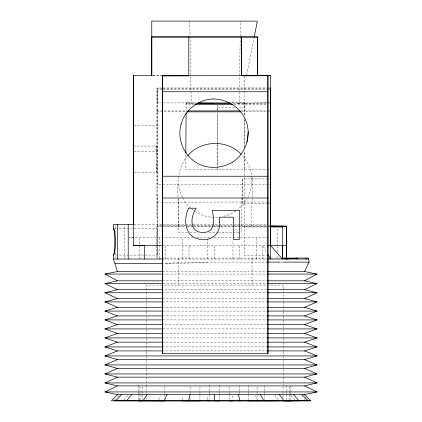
<?xml version="1.0" encoding="UTF-8"?>
<svg xmlns="http://www.w3.org/2000/svg" width="422" height="422" viewBox="0 0 422 422"><rect width="100%" height="100%" fill="white"/><g stroke="black" fill="none" stroke-linecap="round" stroke-linejoin="round"><path stroke-width="0.32" stroke-dasharray="2.11 1.58" d="M115.871 258.375L115.871 250.526M115.871 232.87L115.871 225.021M124.796 258.375L124.796 225.021M139.598 259.029L139.598 237.565M161.341 225.453L157.395 225.464L157.047 217.42L157.016 87.987L266.63 87.94M157.047 217.42L157.016 87.987M157.3 244.665L157.148 228.729L117.48 228.724M159.258 258.38L159.263 237.565M165.171 259.029L165.171 245.483M178.279 226.087C181.033 203.177 171.3 175.805 187.215 156.077M182.452 259.029L182.452 237.57M189.045 259.029L189.045 245.483M207.587 259.029L207.587 238.868M214.413 259.029L214.413 245.483M217.768 144.746L217.768 167.613L217.768 112.985M217.768 144.092L217.773 112.732M217.773 110.121L217.773 105.547M232.955 259.029L232.955 240.171M239.548 259.029L239.548 245.483M267.949 203.779L242.392 203.779L242.386 178.923L267.949 178.923M244.169 151.809L244.169 255.426L266.651 255.426M244.164 169.575L244.169 151.936M244.169 148.011L244.169 119.268M244.169 114.694L244.174 102.752L231.298 102.752M252.008 226.087C248.948 202.94 260.11 173.489 241.484 154.705M256.829 259.029L256.829 237.57M262.742 259.029L262.742 245.483L266.936 252.82M277.581 258.375L277.581 255.104M277.581 251.834L277.581 246.596M277.581 245.942L277.581 227.616M217.768 110.353L217.773 105.236M244.174 102.752L244.169 107.726L238.372 107.726M133.326 146.086L156.884 146.049L156.926 172.334L133.98 172.366M157.295 246.612L157.163 255.088L113.428 255.088M185.822 154.484L185.712 169.57L269.241 169.575M186.113 112.5L186.155 102.931L195.998 103.063M240.229 36.893L239.058 103.306L231.878 103.306M240.239 36.234L240.503 21.111M207.561 399.571L207.687 395.883M252.008 177.72L251.433 187.405L248.389 196.615M157.148 228.729L157.016 245.973M246.743 74.926L254.076 37.764M182.23 399.571L183.275 395.883M158.799 399.681L160.808 395.773M247.677 197.696L243.067 204.728L237.781 209.449M138.896 399.776L141.803 395.678M123.883 399.856L127.528 395.599M114.863 399.856L118.888 395.599M235.861 211.169L227.231 215.515L223.454 216.301M165.952 263.365L189.03 262.115L266.91 262.115M207.656 262.115L182.969 263.365L162.744 263.365M237.876 103.306L266.641 102.979L236.568 103.306M156.989 194.278L157.369 202.18L161.315 202.17M161.974 202.17L266.609 201.996M267.268 201.996L269.241 201.99M162.001 225.453L185.031 225.417M185.691 225.417L212.013 225.369M212.672 225.369L232.416 225.337M233.076 225.337L266.635 225.279M267.295 225.279L269.268 225.274M153.086 75.549L161.647 75.549M153.028 75.57L161.563 75.57M267.284 87.94L269.257 87.94M162.507 88.33L157.237 88.33L157.248 184.778L270.555 184.767M163.166 88.33L267.917 88.33M268.571 88.33L270.549 88.33M162.507 89.649L157.237 89.649L157.237 102.936L162.496 102.936M163.166 89.649L267.917 89.649M268.577 89.649L270.549 89.649M163.156 102.936L196.061 102.931M231.936 102.936L270.565 102.931M197.222 103.306L186.155 102.931L186.171 104.63L193.424 104.624M234.3 104.614L267.928 104.598M217.768 107.721L235.798 107.726M156.889 110.944L186.461 110.928M241.004 110.902L266.63 110.886M267.29 110.886L269.262 110.886M156.884 111.877L186.461 111.862M242.318 111.83L267.949 111.819M268.603 111.819L270.576 111.819M133.985 125.176L157.248 125.176M133.98 151.493L157.248 151.493M268.455 178.923L269.51 178.923M268.455 203.779L270.571 203.779M133.953 224.425L233.788 224.367M234.442 224.383L267.938 224.367M268.023 258.064L156.594 258.064L156.588 226.087L186.624 226.087M187.099 226.087L267.933 226.087M268.592 226.087L270.56 226.087M244.169 227.004L266.651 227.004M113.576 228.724L116.831 228.724M187.437 232.285L178.211 232.29L178.211 198.62M190.074 232.29L197.981 232.285M209.18 232.29L217.747 232.285M218.406 232.29L240.15 232.285M193.123 237.581L129.195 237.565L133.299 237.623M196.631 237.57L210.214 237.57M214.091 237.57L232.517 237.565M233.176 237.565L270.571 237.565M163.224 245.483L266.651 245.483M268.608 258.064L270.65 258.064M271.24 258.064L280.493 258.064M163.124 259.029L267.205 259.029M279.907 262.115L282.513 262.115M162.692 271.515L267.142 271.515M163.135 274.068L267.237 274.068M162.692 280.815L267.142 280.815M163.135 283.631L267.237 283.631M161.383 289.692L267.142 289.692M163.135 292.768L267.237 292.768M162.692 298.565L267.142 298.565M162.486 301.899L267.237 301.899M162.692 307.322L267.142 307.322M163.135 311.077L267.237 311.077M162.692 315.909L267.142 315.909M163.135 319.913L267.237 319.913M161.383 324.655L267.142 324.655M163.135 328.917L267.237 328.917M162.692 333.406L267.142 333.406M162.486 337.922L267.237 337.922M162.692 342.158L267.142 342.158M162.486 346.921L267.237 346.921M162.692 350.904L267.142 350.904M156.588 226.087L162.517 226.097M163.177 226.097L184.915 226.134M187.553 226.139L192.822 226.145M193.482 226.15L213.247 226.181M213.907 226.181L233.672 226.213M234.331 226.213L267.933 226.271M268.592 226.271L270.571 226.276M217.784 217.472C203.668 218.227 188.998 210.726 182.81 197.786M186.171 102.931L191.229 103.306L190.058 36.893M301.403 395.599L305.354 399.856M291.169 395.599L294.667 399.856M274.843 394.654L278.235 399.776M182.526 197.206L180.22 192.58L178.284 183.079M255.458 395.773L257.235 399.681M232.322 395.883L233.129 399.571M157.163 255.088L157.021 246.596M156.884 146.049L156.915 154.6M156.926 172.334L156.9 163.789M189.779 21.111L190.048 36.234M157.369 202.18L157.395 225.464M290.621 385.428L290.621 391.231M290.621 391.874L290.621 393.81M290.621 394.454L290.621 399.613M289.36 386.716L289.36 391.231M289.36 391.874L289.36 393.81M289.36 394.454L289.36 399.613M286.707 385.428L286.707 391.231M286.707 391.874L286.707 393.81M286.707 394.454L286.707 399.613M283.468 311.315L283.468 285.082L146.83 285.082L146.83 311.315M283.468 311.969L283.468 315.904M283.468 316.563L283.468 325.088M283.468 325.742L283.468 338.207M283.468 338.861L283.468 351.326M283.468 351.98L283.468 359.85M283.468 360.504L283.468 365.099M283.468 365.753L283.468 385.428M283.004 386.716L283.004 391.231M283.004 391.874L283.004 393.81M283.004 394.454L283.004 398.321M264.747 385.428L264.747 391.231M264.747 391.874L264.747 393.81M264.747 394.454L264.747 399.613M257.082 386.716L257.082 391.231M257.082 391.874L257.082 393.81M257.082 394.454L257.082 399.613M252.008 258.064L252.008 285.082M248.205 385.428L248.205 391.231M248.205 391.874L248.205 393.81M248.205 394.454L248.205 399.613M244.169 76.377L244.174 115.211M244.169 118.909L244.169 148.518M242.386 178.923L242.392 203.779M241.463 197.971L241.468 232.285M239.274 385.428L239.274 391.231M239.274 391.874L239.274 393.81M229.373 386.716L229.373 391.231M229.373 391.874L229.373 393.81M229.373 394.454L229.373 399.613M219.788 385.428L219.788 391.231M219.788 391.874L219.788 393.81M219.788 394.454L219.788 399.613M209.539 385.428L209.539 391.231M209.539 391.874L209.539 393.81M209.539 394.454L209.539 399.613M199.954 386.716L199.954 391.231M199.954 391.874L199.954 393.81M199.954 394.454L199.954 399.613M190.053 386.716L190.053 391.231M190.053 391.874L190.053 393.81M190.053 397.677L190.053 399.613M178.284 258.064L178.284 285.082M164.58 386.716L164.58 391.231M164.58 391.874L164.58 393.81M164.58 394.454L164.58 398.964M157.77 226.087L157.775 258.064M146.83 311.969L146.83 315.904M146.83 316.563L146.83 325.088M146.83 325.742L146.83 338.207M146.83 338.861L146.83 351.326M146.83 351.98L146.83 359.85M146.83 360.504L146.83 365.099M146.83 365.753L146.83 385.428M146.323 385.428L146.323 391.231M146.323 391.874L146.323 393.81M146.323 397.677L146.323 399.613M142.62 386.716L142.62 391.231M142.62 391.874L142.62 393.81M142.62 394.454L142.62 399.613M139.967 386.716L139.967 391.231M139.967 391.874L139.967 393.81M139.967 394.454L139.967 399.613M138.706 385.428L138.706 391.231M138.706 391.874L138.706 393.81M138.706 394.454L138.706 399.613M217.768 168.262L217.768 169.57L217.768 168.257M269.257 102.952L267.3 102.973L269.257 102.947"/><path stroke-width="0.63" d="M162.56 271.515L117.437 271.515L113.428 259.029L113.428 255.088L114.483 252.984L115.248 247.914A13.071 2.157 -90 0 0 115.137 234.732L114.288 230.154L113.428 228.851L113.428 224.367L133.326 224.367L133.331 75.564L152.374 75.57M117.638 259.029L117.638 224.367M128.209 259.029L128.209 224.367M133.326 169.391L133.336 127.455M144.419 259.029L144.424 245.483L133.326 245.446L162.881 245.488M162.328 353.715L162.328 197.987L267.917 197.987L267.917 353.715L162.328 353.715L162.328 75.807L270.555 75.564L270.491 259.029L267.907 254.513M162.328 197.971L162.328 75.807L188.782 75.823L188.787 36.962M241.621 75.823L241.632 36.962L241.621 75.823L257.346 75.818L257.362 36.946L151.767 36.941L151.778 75.564L151.772 21.1L257.362 21.111L254.202 37.12M267.77 271.515L304.563 271.515L309.083 262.115L308.572 258.064L282.671 258.064L286.274 259.029L286.396 226.187L270.56 226.087L270.56 245.483L282.402 259.029L282.772 226.192M270.56 169.575L270.565 226.25M270.56 226.087L286.411 226.308L286.396 258.064L286.396 226.187L270.565 226.187M297.204 259.029L297.204 258.064L286.274 259.029M306.129 259.029L306.129 258.064M133.326 146.212L133.326 146.856M133.326 172.239L133.326 171.601M185.822 153.239L186.107 113.159M282.402 259.029L282.729 245.477M181.033 124.485C176.781 139.666 184.361 156.488 198.25 163.757C209.133 169.327 222.083 168.214 232.533 162.185M232.527 162.19C245.335 153.988 251.006 137.329 246.733 122.892C242.08 108.327 227.622 98.637 212.451 99.006M247.028 142.082L248.31 131.711M189.947 394.654L188.602 400.8L199.954 400.9M181.027 124.49C184.551 110.263 197.939 99.814 212.456 99.001M257.346 75.818L257.362 36.946M164.253 400.8L167.054 394.654M147.157 394.654L143.09 400.8L164.58 400.9M126.553 400.8L131.611 394.654M115.77 400.8L121.473 394.654M117.437 394.654L111.482 400.8L310.518 400.8L304.563 394.654L117.437 394.654L104.951 391.938L117.437 385.903L304.563 385.903L317.049 382.933L304.563 377.152L117.437 377.152L104.951 373.934L117.437 368.406L304.563 368.406L317.049 364.93L304.563 359.655L117.437 359.655L104.951 355.925L117.437 350.904L162.56 350.904M187.695 155.649C200.941 140.194 227.178 139.176 241.057 154.225M113.428 228.851L113.576 228.724A13.214 1.266 90 0 1 114.784 240.857A13.214 1.266 90 0 1 113.782 254.851L113.428 255.088M267.77 280.815L304.563 280.815L317.049 274.068L304.563 271.515M267.77 289.692L304.563 289.692L317.049 283.631L304.563 280.815M267.77 298.565L304.563 298.565L317.049 292.768L304.563 289.692M117.437 385.903L104.951 382.933L117.437 377.152M267.77 307.322L304.563 307.322L317.049 301.899L304.563 298.565M117.437 368.406L104.951 364.93L117.437 359.655M267.77 315.909L304.563 315.909L317.049 311.077L304.563 307.322M117.437 350.904L104.951 346.921L117.437 342.158L162.56 342.158M267.77 324.655L304.563 324.655L317.049 319.913L304.563 315.909M117.437 342.158L104.951 337.922L117.437 333.406L162.56 333.406M267.77 333.406L304.563 333.406L317.049 328.917L304.563 324.655M117.437 333.406L104.951 328.917L117.437 324.655L162.56 324.655M267.77 342.158L304.563 342.158L317.049 337.922L304.563 333.406M117.437 324.655L104.951 319.913L117.437 315.909L162.56 315.909M267.77 350.904L304.563 350.904L317.049 346.921L304.563 342.158M117.437 315.909L104.951 311.077L117.437 307.322L162.56 307.322M304.563 359.655L317.049 355.925L304.563 350.904M117.437 307.322L104.951 301.899L117.437 298.565L162.56 298.565M304.563 377.152L317.049 373.934L304.563 368.406M117.437 298.565L104.951 292.768L117.437 289.692L162.56 289.692M117.437 289.692L104.951 283.631L117.437 280.815L162.56 280.815M304.563 394.654L317.049 391.938L304.563 385.903M117.437 280.815L104.951 274.068L117.437 271.515M239.274 400.9L240.118 400.8L238.377 394.654M229.373 400.9L233.398 400.8M257.082 400.9L263.776 400.8L260.617 394.654M248.205 400.9L257.747 400.8M264.747 400.9L278.91 400.8M283.004 400.9L298.929 400.8L293.665 394.654M286.707 400.9L310.518 400.8M151.767 36.999L257.341 36.999M257.431 75.591L270.56 75.596M257.009 75.723L267.933 75.754M162.328 91.748L267.917 91.759M197.934 102.931L230.649 102.931M196.9 103.306L231.288 103.306M194.742 104.624L232.981 104.614M187.774 110.928L239.691 110.902M187.115 111.862L241.004 111.83M162.328 176.227L267.917 176.238M270.571 226.308L286.411 226.308M270.56 227.004L282.772 227.01M267.954 245.483L286.433 245.483M113.428 259.029L162.575 259.029M267.907 259.029L308.572 259.029M267.548 262.115L279.765 262.115M282.803 262.115L309.083 262.115M115.006 263.365L162.655 263.365M104.951 274.068L162.486 274.068M267.886 274.068L317.049 274.068M104.951 283.631L162.486 283.631M267.886 283.631L317.049 283.631M104.951 292.768L162.486 292.768M267.886 292.768L317.049 292.768M104.951 301.899L162.486 301.899M267.886 301.899L317.049 301.899M104.951 311.077L162.486 311.077M267.886 311.077L317.049 311.077M104.951 319.913L162.486 319.913M267.886 319.913L317.049 319.913M104.951 328.917L162.486 328.917M267.886 328.917L317.049 328.917M104.951 337.922L162.486 337.922M267.886 337.922L317.049 337.922M104.951 346.921L162.486 346.921M267.886 346.921L317.049 346.921M104.951 355.925L317.049 355.925M104.951 364.93L317.049 364.93M104.951 373.934L317.049 373.934M104.951 382.933L317.049 382.933M104.951 391.938L317.049 391.938M138.706 400.9L290.621 400.9M113.972 400.8L142.62 400.9M197.965 103.089L213.717 103.306M181.882 400.8L190.053 400.9M219.788 400.9L214.482 400.8L214.27 394.654M267.917 197.971L267.917 75.823L267.917 353.715M207.518 400.8L209.539 400.9M302.221 394.654L308.028 400.8M279.469 394.654L283.832 400.8M133.336 125.176L133.336 130.867M133.336 151.493L133.336 148.365M270.565 102.931L270.565 104.598L270.571 87.94L270.586 225.274M133.331 75.564L133.336 245.493M219.54 221.983C220.917 235.566 208.457 242.93 196.441 238.404C184.14 234.152 183.654 218.206 188.65 208.199L196.124 208.199C188.645 219.683 190.522 236.251 208.173 231.673L211.148 229.457C214.935 223.802 213.405 216.628 212.313 210.362L239.49 210.362L239.49 239.306L233.287 239.306L233.287 217.198L219.261 217.198L219.54 221.983"/></g></svg>
